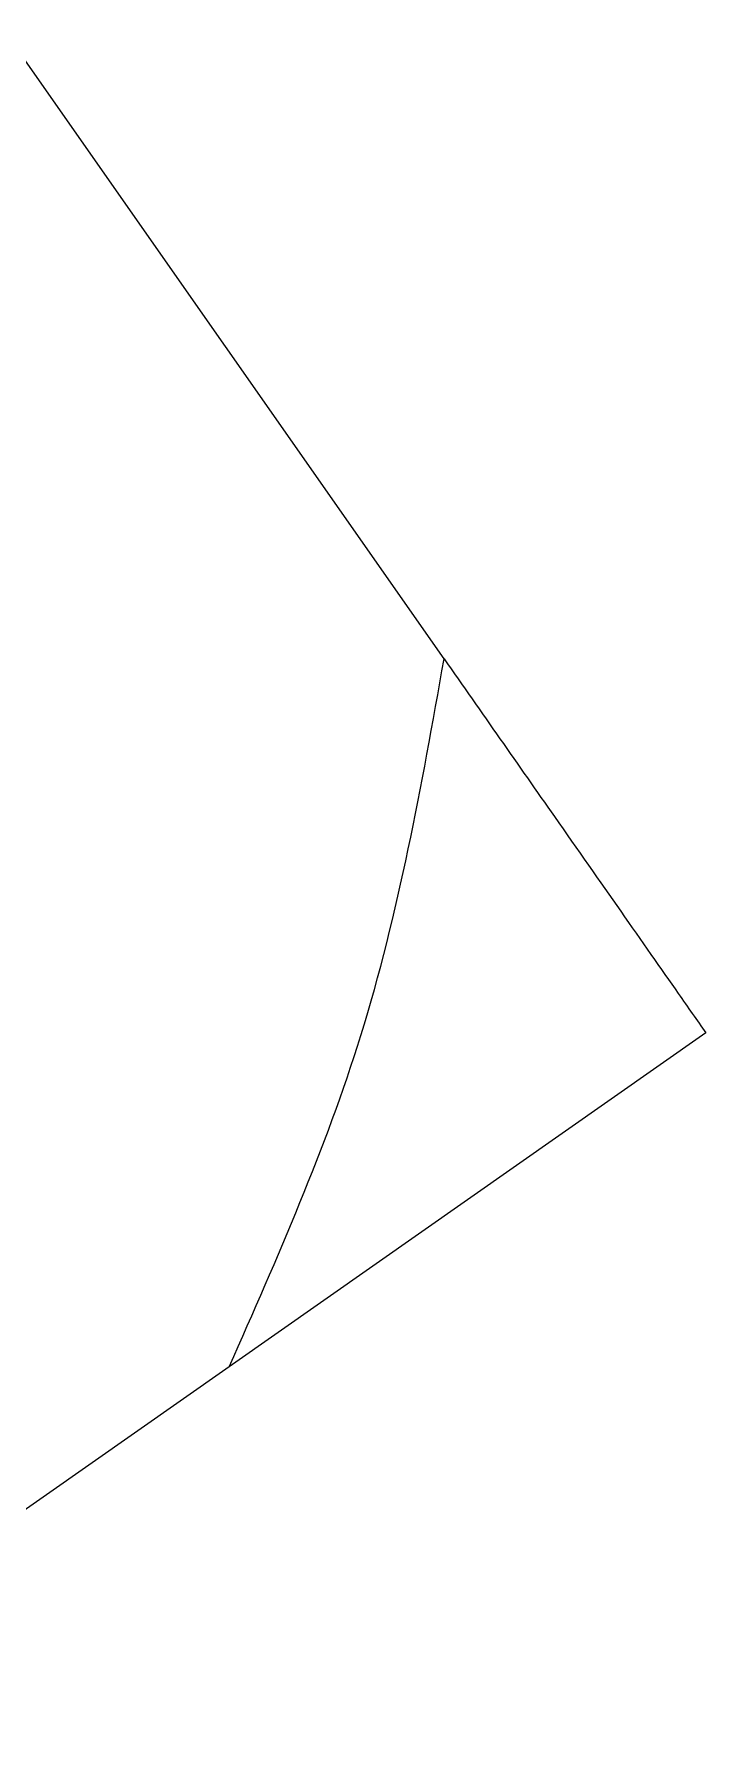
# Model space of a CAD drawing. Header units: inches. Extents: x 1 to 63.1, y 0.7 to 40.3.
# Drawn here: x 16.162 to 16.3466, y 23.3104 to 23.7799 of the extents above; entities that cross this region are included whole.
import ezdxf

# ---------------------------------------------------------------- set-up
doc = ezdxf.new("R2010")
doc.units = ezdxf.units.IN
doc.header["$MEASUREMENT"] = 0
doc.layers.add('OBJECT', color=7, linetype='Continuous')

msp = doc.modelspace()

# ---------------------------------------------------------------- linework, layer by layer
at = {"layer": 'OBJECT', "linetype": 'Continuous', "lineweight": 15}
for p, q in [((16.27469, 23.60819), (16.15449, 23.77986)), ((16.34664, 23.50544), (16.21561, 23.4137)), ((16.21561, 23.4137), (16.06809, 23.3104))]:
    msp.add_line(p, q, dxfattribs=at)
for points, knots in [([(16.21561, 23.4137), (16.22888, 23.44368), (16.2565, 23.50608), (16.26847, 23.57328), (16.27469, 23.60819)], [0, 0, 0, 0, 0.480505, 1, 1, 1, 1]), ([(16.27469, 23.60819), (16.28495, 23.59354), (16.30846, 23.55996), (16.33291, 23.52505), (16.34418, 23.50896), (16.34664, 23.50544)], [0, 0, 0, 0, 0.376951, 0.863751, 1, 1, 1, 1])]:
    msp.add_open_spline(points, degree=3, knots=knots, dxfattribs=at)

doc.saveas('drawing.dxf')
